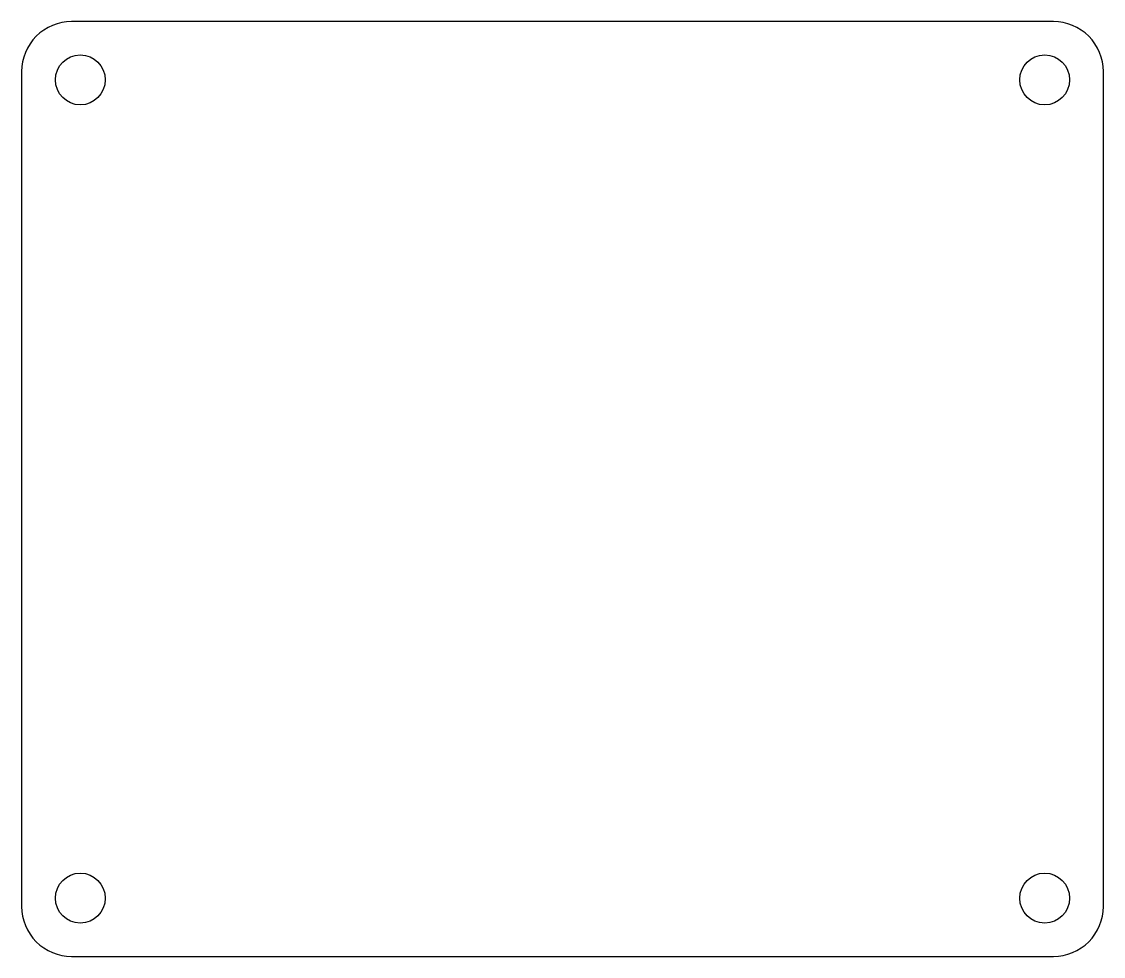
# Model space of a CAD drawing. Header units: millimetres. Extents: x -32.5 to 32.5, y -28.1 to 28.1.
import ezdxf

# ---------------------------------------------------------------- set-up
doc = ezdxf.new("R2010")
doc.units = ezdxf.units.MM

msp = doc.modelspace()

# ---------------------------------------------------------------- linework, layer by layer
msp.add_lwpolyline([(29.535, -28.105, 0.414214), (32.535, -25.105), (32.535, 25.105, 0.414214), (29.535, 28.105), (-29.535, 28.105, 0.414214), (-32.535, 25.105), (-32.535, -25.105, 0.414214), (-29.535, -28.105)], format="xyb", close=True)
for centre in [(-29.005, 24.6), (29.005, 24.6), (-29.005, -24.6), (29.005, -24.6)]:
    msp.add_circle(centre, 1.5)

doc.saveas('drawing.dxf')
